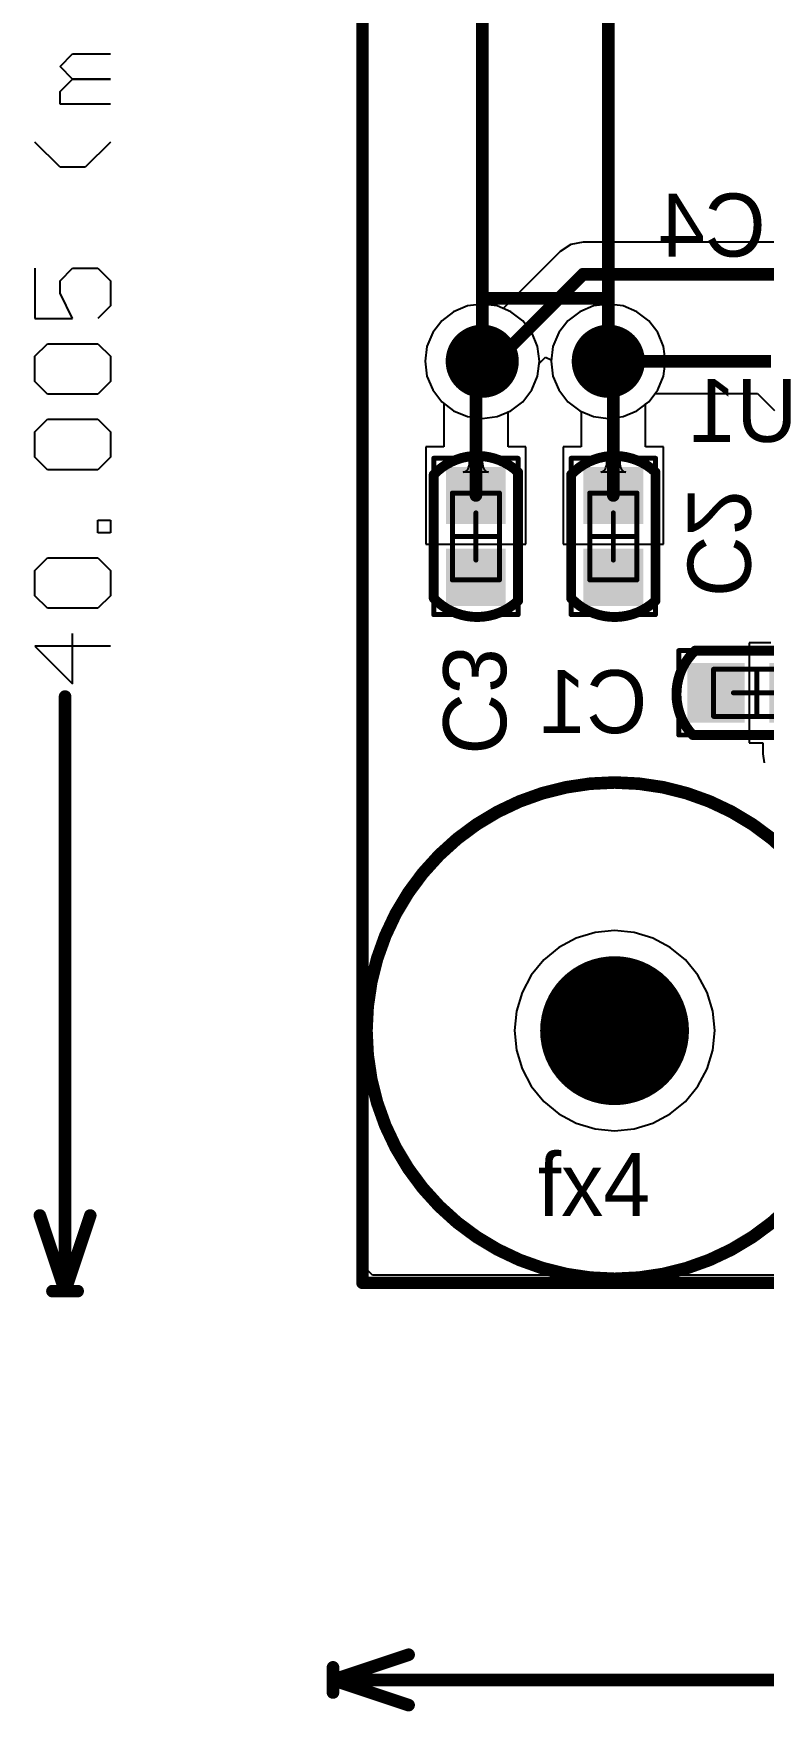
# Model space of a CAD drawing. Extents: x 8 to 204, y 9 to 177.
# Drawn here: x 7.98 to 22.69, y 9.14 to 42.95 of the extents above; entities that cross this region are included whole.
import ezdxf

# ---------------------------------------------------------------- set-up
doc = ezdxf.new("R2010")
doc.units = 0
doc.layers.get('0').update_dxf_attribs({"linetype": 'CONTINUOUS'})
for name, color, linetype in [('BOTTOMLAYER', 5, 'CONTINUOUS'), ('BOTTOMOVERLAY', 54, 'CONTINUOUS'), ('BOTTOMPASTE', 16, 'CONTINUOUS'), ('BOTTOMSOLDER', 6, 'CONTINUOUS'), ('MECHANICAL13', 56, 'CONTINUOUS'), ('MECHANICAL15', 56, 'CONTINUOUS'), ('MECHANICAL3', 76, 'CONTINUOUS'), ('MULTILAYER', 9, 'CONTINUOUS'), ('PADHOLELAYER', 156, 'CONTINUOUS'), ('TOPLAYER', 1, 'CONTINUOUS'), ('TOPOVERLAY', 2, 'CONTINUOUS'), ('TOPSOLDER', 216, 'CONTINUOUS')]:
    doc.layers.add(name, color=color, linetype=linetype)

# ---------------------------------------------------------------- blocks, each defined once
blk = doc.blocks.new('______3_114')
at = {"layer": 'BOTTOMLAYER', "const_width": 0.762}
blk.add_lwpolyline([(-0.381, 0, 1), (0.381, 0, 1)], format="xyb", close=True, dxfattribs=at)
at = {"layer": 'BOTTOMSOLDER', "const_width": 0.864}
blk.add_lwpolyline([(-0.432, 0, 1), (0.432, 0, 1)], format="xyb", close=True, dxfattribs=at)
at = {"layer": 'MULTILAYER', "const_width": 0.762}
blk.add_lwpolyline([(-0.381, 0, 1), (0.381, 0, 1)], format="xyb", close=True, dxfattribs=at)
at = {"layer": 'PADHOLELAYER', "const_width": 1.5}
blk.add_lwpolyline([(-0.75, 0, 1), (0.75, 0, 1)], format="xyb", close=True, dxfattribs=at)
at = {"layer": 'TOPLAYER', "const_width": 0.762}
blk.add_lwpolyline([(-0.381, 0, 1), (0.381, 0, 1)], format="xyb", close=True, dxfattribs=at)
at = {"layer": 'TOPOVERLAY'}
for points, const_width in [([(5, 0, 1), (-5, 0, 1)], 0.254), ([(-5.064, 0, 1), (-4.937, 0, 1)], 0.127), ([(4.937, 0, 1), (5.064, 0, 1)], 0.127)]:
    blk.add_lwpolyline(points, format="xyb", close=True, dxfattribs=dict(at, const_width=const_width))
at = {"layer": 'TOPSOLDER', "const_width": 0.864}
blk.add_lwpolyline([(-0.432, 0, 1), (0.432, 0, 1)], format="xyb", close=True, dxfattribs=at)
blk = doc.blocks.new('CRISTAL_DT_38_B_122')
at = {"layer": 'BOTTOMLAYER', "const_width": 0.635}
for points in [[(-0.3175, 1.27, 1), (0.3175, 1.27, 1)], [(-0.3175, -1.27, 1), (0.3175, -1.27, 1)]]:
    blk.add_lwpolyline(points, format="xyb", close=True, dxfattribs=at)
at = {"layer": 'BOTTOMOVERLAY', "const_width": 0.254}
for points in [[(0.635, 1.27), (1.27, 1.27)], [(1.27, 1.27), (1.27, -1.27)], [(1.27, 1.27), (8.89, 1.27)], [(8.89, 1.27), (8.89, -1.27)], [(0.635, -1.27), (1.27, -1.27)], [(1.27, -1.27), (8.89, -1.27)]]:
    blk.add_lwpolyline(points, dxfattribs=at)
at = {"layer": 'BOTTOMOVERLAY', "const_width": 0.127}
for points in [[(0.5715, 1.27, 1), (0.6985, 1.27, 1)], [(1.2065, 1.27, 1), (1.3335, 1.27, 1)], [(1.2065, 1.27, 1), (1.3335, 1.27, 1)], [(1.2065, 1.27, 1), (1.3335, 1.27, 1)], [(8.8265, 1.27, 1), (8.9535, 1.27, 1)], [(8.8265, 1.27, 1), (8.9535, 1.27, 1)], [(0.5715, -1.27, 1), (0.6985, -1.27, 1)], [(1.2065, -1.27, 1), (1.3335, -1.27, 1)], [(1.2065, -1.27, 1), (1.3335, -1.27, 1)], [(1.2065, -1.27, 1), (1.3335, -1.27, 1)], [(8.8265, -1.27, 1), (8.9535, -1.27, 1)], [(8.8265, -1.27, 1), (8.9535, -1.27, 1)]]:
    blk.add_lwpolyline(points, format="xyb", close=True, dxfattribs=at)
at = {"layer": 'BOTTOMSOLDER', "const_width": 0.7366}
for points in [[(-0.3683, 1.27, 1), (0.3683, 1.27, 1)], [(-0.3683, -1.27, 1), (0.3683, -1.27, 1)]]:
    blk.add_lwpolyline(points, format="xyb", close=True, dxfattribs=at)
at = {"layer": 'PADHOLELAYER', "const_width": 0.3937}
for points in [[(-0.19685, 1.27, 1), (0.19685, 1.27, 1)], [(-0.19685, -1.27, 1), (0.19685, -1.27, 1)]]:
    blk.add_lwpolyline(points, format="xyb", close=True, dxfattribs=at)
at = {"layer": 'TOPLAYER', "const_width": 0.635}
for points in [[(-0.3175, 1.27, 1), (0.3175, 1.27, 1)], [(-0.3175, -1.27, 1), (0.3175, -1.27, 1)]]:
    blk.add_lwpolyline(points, format="xyb", close=True, dxfattribs=at)
at = {"layer": 'TOPSOLDER', "const_width": 0.7366}
for points in [[(-0.3683, 1.27, 1), (0.3683, 1.27, 1)], [(-0.3683, -1.27, 1), (0.3683, -1.27, 1)]]:
    blk.add_lwpolyline(points, format="xyb", close=True, dxfattribs=at)
blk = doc.blocks.new('0603___CAP_______________2')
at = {"layer": 'BOTTOMLAYER'}
for points in [[(-1.3, 0.5), (-1.3, -0.5), (-0.35, 0.5), (-0.35, -0.5)], [(0.35, 0.5), (0.35, -0.5), (1.3, 0.5), (1.3, -0.5)]]:
    blk.add_solid(points, dxfattribs=at)
at = {"layer": 'BOTTOMOVERLAY', "const_width": 0.2}
for points in [[(-1.245, -0.85, -0.414214), (-1.295, 0.85)], [(1.295, 0.85, -0.414214), (1.245, -0.85)]]:
    blk.add_lwpolyline(points, format="xyb", dxfattribs=at)
for points in [[(1.295, 0.85), (-1.295, 0.85)], [(1.245, -0.85), (-1.245, -0.85)]]:
    blk.add_lwpolyline(points, dxfattribs=at)
at = {"layer": 'BOTTOMOVERLAY', "const_width": 0.1}
for points in [[(-1.345, 0.85, 1), (-1.245, 0.85, 1)], [(-1.345, 0.85, 1), (-1.245, 0.85, 1)], [(1.245, 0.85, 1), (1.345, 0.85, 1)], [(1.245, 0.85, 1), (1.345, 0.85, 1)], [(-1.295, -0.85, 1), (-1.195, -0.85, 1)], [(-1.295, -0.85, 1), (-1.195, -0.85, 1)], [(1.195, -0.85, 1), (1.295, -0.85, 1)], [(1.195, -0.85, 1), (1.295, -0.85, 1)]]:
    blk.add_lwpolyline(points, format="xyb", close=True, dxfattribs=at)
at = {"layer": 'BOTTOMPASTE'}
for points in [[(-1.3, 0.5), (-1.3, -0.5), (-0.35, 0.5), (-0.35, -0.5)], [(0.35, 0.5), (0.35, -0.5), (1.3, 0.5), (1.3, -0.5)]]:
    blk.add_solid(points, dxfattribs=at)
at = {"layer": 'BOTTOMSOLDER'}
for points in [[(-1.402, 0.602), (-1.402, -0.602), (-0.248, 0.602), (-0.248, -0.602)], [(0.248, 0.602), (0.248, -0.602), (1.402, 0.602), (1.402, -0.602)]]:
    blk.add_solid(points, dxfattribs=at)
at = {"layer": 'MECHANICAL13', "const_width": 0.1}
for points in [[(-0.875, -0.475), (-0.875, 0.475)], [(0.875, 0.475), (-0.875, 0.475)], [(0.875, -0.475), (0.875, 0.475)], [(0.875, -0.475), (-0.875, -0.475)]]:
    blk.add_lwpolyline(points, dxfattribs=at)
at = {"layer": 'MECHANICAL13', "const_width": 0.05}
for points in [[(-0.9, 0.475, 1), (-0.85, 0.475, 1)], [(-0.9, 0.475, 1), (-0.85, 0.475, 1)], [(0.85, 0.475, 1), (0.9, 0.475, 1)], [(0.85, 0.475, 1), (0.9, 0.475, 1)], [(-0.9, -0.475, 1), (-0.85, -0.475, 1)], [(-0.9, -0.475, 1), (-0.85, -0.475, 1)], [(0.85, -0.475, 1), (0.9, -0.475, 1)], [(0.85, -0.475, 1), (0.9, -0.475, 1)]]:
    blk.add_lwpolyline(points, format="xyb", close=True, dxfattribs=at)
at = {"layer": 'MECHANICAL15', "const_width": 0.1}
for points in [[(-1.575, -0.85), (-1.575, 0.85)], [(1.575, 0.85), (-1.575, 0.85)], [(1.575, -0.85), (1.575, 0.85)], [(0, -0.475), (0, 0.475)], [(0.475, 0), (-0.475, 0)], [(1.575, -0.85), (-1.575, -0.85)]]:
    blk.add_lwpolyline(points, dxfattribs=at)
at = {"layer": 'MECHANICAL15', "const_width": 0.05}
for points in [[(-1.6, 0.85, 1), (-1.55, 0.85, 1)], [(-1.6, 0.85, 1), (-1.55, 0.85, 1)], [(1.55, 0.85, 1), (1.6, 0.85, 1)], [(1.55, 0.85, 1), (1.6, 0.85, 1)], [(-0.025, 0.475, 1), (0.025, 0.475, 1)], [(-0.5, 0, 1), (-0.45, 0, 1)], [(0.45, 0, 1), (0.5, 0, 1)], [(-0.025, -0.475, 1), (0.025, -0.475, 1)], [(-1.6, -0.85, 1), (-1.55, -0.85, 1)], [(-1.6, -0.85, 1), (-1.55, -0.85, 1)], [(1.55, -0.85, 1), (1.6, -0.85, 1)], [(1.55, -0.85, 1), (1.6, -0.85, 1)]]:
    blk.add_lwpolyline(points, format="xyb", close=True, dxfattribs=at)
blk = doc.blocks.new('0603___CAP_______________3')
at = {"layer": 'BOTTOMLAYER'}
for points in [[(-1.3, 0.5), (-1.3, -0.5), (-0.35, 0.5), (-0.35, -0.5)], [(0.35, 0.5), (0.35, -0.5), (1.3, 0.5), (1.3, -0.5)]]:
    blk.add_solid(points, dxfattribs=at)
at = {"layer": 'BOTTOMOVERLAY', "const_width": 0.2}
for points in [[(-1.245, -0.85, -0.414214), (-1.295, 0.85)], [(1.295, 0.85, -0.414214), (1.245, -0.85)]]:
    blk.add_lwpolyline(points, format="xyb", dxfattribs=at)
for points in [[(1.295, 0.85), (-1.295, 0.85)], [(1.245, -0.85), (-1.245, -0.85)]]:
    blk.add_lwpolyline(points, dxfattribs=at)
at = {"layer": 'BOTTOMOVERLAY', "const_width": 0.1}
for points in [[(-1.345, 0.85, 1), (-1.245, 0.85, 1)], [(-1.345, 0.85, 1), (-1.245, 0.85, 1)], [(1.245, 0.85, 1), (1.345, 0.85, 1)], [(1.245, 0.85, 1), (1.345, 0.85, 1)], [(-1.295, -0.85, 1), (-1.195, -0.85, 1)], [(-1.295, -0.85, 1), (-1.195, -0.85, 1)], [(1.195, -0.85, 1), (1.295, -0.85, 1)], [(1.195, -0.85, 1), (1.295, -0.85, 1)]]:
    blk.add_lwpolyline(points, format="xyb", close=True, dxfattribs=at)
at = {"layer": 'BOTTOMPASTE'}
for points in [[(-1.3, 0.5), (-1.3, -0.5), (-0.35, 0.5), (-0.35, -0.5)], [(0.35, 0.5), (0.35, -0.5), (1.3, 0.5), (1.3, -0.5)]]:
    blk.add_solid(points, dxfattribs=at)
at = {"layer": 'BOTTOMSOLDER'}
for points in [[(-1.402, 0.602), (-1.402, -0.602), (-0.248, 0.602), (-0.248, -0.602)], [(0.248, 0.602), (0.248, -0.602), (1.402, 0.602), (1.402, -0.602)]]:
    blk.add_solid(points, dxfattribs=at)
at = {"layer": 'MECHANICAL13', "const_width": 0.1}
for points in [[(-0.875, -0.475), (-0.875, 0.475)], [(0.875, 0.475), (-0.875, 0.475)], [(0.875, -0.475), (0.875, 0.475)], [(0.875, -0.475), (-0.875, -0.475)]]:
    blk.add_lwpolyline(points, dxfattribs=at)
at = {"layer": 'MECHANICAL13', "const_width": 0.05}
for points in [[(-0.9, 0.475, 1), (-0.85, 0.475, 1)], [(-0.9, 0.475, 1), (-0.85, 0.475, 1)], [(0.85, 0.475, 1), (0.9, 0.475, 1)], [(0.85, 0.475, 1), (0.9, 0.475, 1)], [(-0.9, -0.475, 1), (-0.85, -0.475, 1)], [(-0.9, -0.475, 1), (-0.85, -0.475, 1)], [(0.85, -0.475, 1), (0.9, -0.475, 1)], [(0.85, -0.475, 1), (0.9, -0.475, 1)]]:
    blk.add_lwpolyline(points, format="xyb", close=True, dxfattribs=at)
at = {"layer": 'MECHANICAL15', "const_width": 0.1}
for points in [[(-1.575, -0.85), (-1.575, 0.85)], [(1.575, 0.85), (-1.575, 0.85)], [(1.575, -0.85), (1.575, 0.85)], [(0, -0.475), (0, 0.475)], [(0.475, 0), (-0.475, 0)], [(1.575, -0.85), (-1.575, -0.85)]]:
    blk.add_lwpolyline(points, dxfattribs=at)
at = {"layer": 'MECHANICAL15', "const_width": 0.05}
for points in [[(-1.6, 0.85, 1), (-1.55, 0.85, 1)], [(-1.6, 0.85, 1), (-1.55, 0.85, 1)], [(1.55, 0.85, 1), (1.6, 0.85, 1)], [(1.55, 0.85, 1), (1.6, 0.85, 1)], [(-0.025, 0.475, 1), (0.025, 0.475, 1)], [(-0.5, 0, 1), (-0.45, 0, 1)], [(0.45, 0, 1), (0.5, 0, 1)], [(-0.025, -0.475, 1), (0.025, -0.475, 1)], [(-1.6, -0.85, 1), (-1.55, -0.85, 1)], [(-1.6, -0.85, 1), (-1.55, -0.85, 1)], [(1.55, -0.85, 1), (1.6, -0.85, 1)], [(1.55, -0.85, 1), (1.6, -0.85, 1)]]:
    blk.add_lwpolyline(points, format="xyb", close=True, dxfattribs=at)
blk = doc.blocks.new('0603___CAP_______________4')
at = {"layer": 'BOTTOMLAYER'}
for points in [[(-1.3, 0.5), (-1.3, -0.5), (-0.35, 0.5), (-0.35, -0.5)], [(0.35, 0.5), (0.35, -0.5), (1.3, 0.5), (1.3, -0.5)]]:
    blk.add_solid(points, dxfattribs=at)
at = {"layer": 'BOTTOMOVERLAY', "const_width": 0.2}
for points in [[(-1.245, -0.85, -0.414214), (-1.295, 0.85)], [(1.295, 0.85, -0.414214), (1.245, -0.85)]]:
    blk.add_lwpolyline(points, format="xyb", dxfattribs=at)
for points in [[(1.295, 0.85), (-1.295, 0.85)], [(1.245, -0.85), (-1.245, -0.85)]]:
    blk.add_lwpolyline(points, dxfattribs=at)
at = {"layer": 'BOTTOMOVERLAY', "const_width": 0.1}
for points in [[(-1.345, 0.85, 1), (-1.245, 0.85, 1)], [(-1.345, 0.85, 1), (-1.245, 0.85, 1)], [(1.245, 0.85, 1), (1.345, 0.85, 1)], [(1.245, 0.85, 1), (1.345, 0.85, 1)], [(-1.295, -0.85, 1), (-1.195, -0.85, 1)], [(-1.295, -0.85, 1), (-1.195, -0.85, 1)], [(1.195, -0.85, 1), (1.295, -0.85, 1)], [(1.195, -0.85, 1), (1.295, -0.85, 1)]]:
    blk.add_lwpolyline(points, format="xyb", close=True, dxfattribs=at)
at = {"layer": 'BOTTOMPASTE'}
for points in [[(-1.3, 0.5), (-1.3, -0.5), (-0.35, 0.5), (-0.35, -0.5)], [(0.35, 0.5), (0.35, -0.5), (1.3, 0.5), (1.3, -0.5)]]:
    blk.add_solid(points, dxfattribs=at)
at = {"layer": 'BOTTOMSOLDER'}
for points in [[(-1.402, 0.602), (-1.402, -0.602), (-0.248, 0.602), (-0.248, -0.602)], [(0.248, 0.602), (0.248, -0.602), (1.402, 0.602), (1.402, -0.602)]]:
    blk.add_solid(points, dxfattribs=at)
at = {"layer": 'MECHANICAL13', "const_width": 0.1}
for points in [[(-0.875, 0.475), (-0.875, -0.475)], [(0.875, 0.475), (-0.875, 0.475)], [(0.875, 0.475), (0.875, -0.475)], [(0.875, -0.475), (-0.875, -0.475)]]:
    blk.add_lwpolyline(points, dxfattribs=at)
at = {"layer": 'MECHANICAL13', "const_width": 0.05}
for points in [[(-0.9, 0.475, 1), (-0.85, 0.475, 1)], [(-0.9, 0.475, 1), (-0.85, 0.475, 1)], [(0.85, 0.475, 1), (0.9, 0.475, 1)], [(0.85, 0.475, 1), (0.9, 0.475, 1)], [(-0.9, -0.475, 1), (-0.85, -0.475, 1)], [(-0.9, -0.475, 1), (-0.85, -0.475, 1)], [(0.85, -0.475, 1), (0.9, -0.475, 1)], [(0.85, -0.475, 1), (0.9, -0.475, 1)]]:
    blk.add_lwpolyline(points, format="xyb", close=True, dxfattribs=at)
at = {"layer": 'MECHANICAL15', "const_width": 0.1}
for points in [[(-1.575, 0.85), (-1.575, -0.85)], [(1.575, 0.85), (-1.575, 0.85)], [(1.575, 0.85), (1.575, -0.85)], [(0, 0.475), (0, -0.475)], [(0.475, 0), (-0.475, 0)], [(1.575, -0.85), (-1.575, -0.85)]]:
    blk.add_lwpolyline(points, dxfattribs=at)
at = {"layer": 'MECHANICAL15', "const_width": 0.05}
for points in [[(-1.6, 0.85, 1), (-1.55, 0.85, 1)], [(-1.6, 0.85, 1), (-1.55, 0.85, 1)], [(1.55, 0.85, 1), (1.6, 0.85, 1)], [(1.55, 0.85, 1), (1.6, 0.85, 1)], [(-0.025, 0.475, 1), (0.025, 0.475, 1)], [(-0.5, 0, 1), (-0.45, 0, 1)], [(0.45, 0, 1), (0.5, 0, 1)], [(-0.025, -0.475, 1), (0.025, -0.475, 1)], [(-1.6, -0.85, 1), (-1.55, -0.85, 1)], [(-1.6, -0.85, 1), (-1.55, -0.85, 1)], [(1.55, -0.85, 1), (1.6, -0.85, 1)], [(1.55, -0.85, 1), (1.6, -0.85, 1)]]:
    blk.add_lwpolyline(points, format="xyb", close=True, dxfattribs=at)

msp = doc.modelspace()

# ---------------------------------------------------------------- linework, layer by layer
at = {"layer": 'BOTTOMLAYER'}
for p, q in [((14.605, 18.034), (14.605, 57.658)), ((18.592, 38.558), (17.443, 37.409)), ((18.802, 38.698), (18.592, 38.558)), ((19.05, 38.747), (18.802, 38.698)), ((23.109, 38.747), (19.05, 38.747)), ((16.442, 37.346), (16.203, 37.163)), ((16.72, 37.461), (16.442, 37.346)), ((17.018, 37.5), (16.72, 37.461)), ((17.316, 37.461), (17.018, 37.5)), ((17.443, 37.409), (17.316, 37.461)), ((16.02, 36.924), (15.904, 36.646)), ((16.203, 37.163), (16.02, 36.924)), ((15.904, 36.646), (15.865, 36.347)), ((15.865, 36.347), (15.904, 36.049)), ((18.132, 36.049), (18.164, 36.299)), ((18.164, 36.299), (18.295, 36.429)), ((18.295, 36.429), (18.408, 36.373)), ((18.408, 36.373), (18.405, 36.347)), ((18.405, 36.347), (18.444, 36.049)), ((15.904, 36.049), (16.02, 35.771)), ((18.016, 35.771), (18.132, 36.049)), ((18.444, 36.049), (18.56, 35.771)), ((16.02, 35.771), (16.203, 35.532)), ((16.203, 35.532), (16.244, 35.501)), ((16.244, 35.501), (16.244, 34.625)), ((17.594, 35.349), (17.833, 35.532)), ((17.833, 35.532), (18.016, 35.771)), ((18.56, 35.771), (18.743, 35.532)), ((18.743, 35.532), (18.982, 35.349)), ((20.307, 35.481), (20.373, 35.532)), ((20.373, 35.532), (20.502, 35.7)), ((20.502, 35.7), (22.566, 35.7)), ((22.566, 35.7), (22.91, 35.356)), ((17.538, 35.326), (17.594, 35.349)), ((17.538, 34.625), (17.538, 35.326)), ((18.982, 35.349), (19.012, 35.336)), ((19.012, 35.336), (19.012, 34.625)), ((20.307, 34.625), (20.307, 35.481)), ((16.244, 34.625), (15.883, 34.625)), ((15.883, 34.625), (15.883, 32.659)), ((17.899, 34.625), (17.538, 34.625)), ((17.899, 32.659), (17.899, 34.625)), ((19.012, 34.625), (18.652, 34.625)), ((18.652, 34.625), (18.652, 32.659)), ((20.668, 34.625), (20.307, 34.625)), ((20.668, 32.659), (20.668, 34.625)), ((16.702, 34.137), (16.718, 34.154)), ((16.718, 34.154), (16.732, 34.177)), ((16.732, 34.177), (16.744, 34.205)), ((16.744, 34.205), (16.753, 34.238)), ((16.753, 34.238), (16.759, 34.276)), ((16.759, 34.276), (16.763, 34.319)), ((16.763, 34.319), (16.764, 34.368)), ((16.764, 34.368), (17.018, 34.368)), ((17.018, 34.368), (17.019, 34.319)), ((17.019, 34.319), (17.023, 34.276)), ((17.023, 34.276), (17.029, 34.238)), ((17.029, 34.238), (17.038, 34.205)), ((17.038, 34.205), (17.05, 34.177)), ((17.05, 34.177), (17.064, 34.154)), ((17.064, 34.154), (17.08, 34.137)), ((19.47, 34.137), (19.487, 34.154)), ((19.487, 34.154), (19.501, 34.177)), ((19.501, 34.177), (19.512, 34.205)), ((19.512, 34.205), (19.521, 34.238)), ((19.521, 34.238), (19.528, 34.276)), ((19.528, 34.276), (19.531, 34.319)), ((19.531, 34.319), (19.533, 34.368)), ((19.533, 34.368), (19.787, 34.368)), ((19.787, 34.368), (19.788, 34.319)), ((19.788, 34.319), (19.792, 34.276)), ((19.792, 34.276), (19.798, 34.238)), ((19.798, 34.238), (19.807, 34.205)), ((19.807, 34.205), (19.818, 34.177)), ((19.818, 34.177), (19.832, 34.154)), ((19.832, 34.154), (19.849, 34.137)), ((16.637, 34.114), (16.661, 34.116)), ((17.145, 34.114), (16.637, 34.114)), ((16.661, 34.116), (16.683, 34.124)), ((16.683, 34.124), (16.702, 34.137)), ((17.08, 34.137), (17.099, 34.124)), ((17.099, 34.124), (17.121, 34.116)), ((17.121, 34.116), (17.145, 34.114)), ((19.406, 34.114), (19.43, 34.116)), ((19.914, 34.114), (19.406, 34.114)), ((19.43, 34.116), (19.451, 34.124)), ((19.451, 34.124), (19.47, 34.137)), ((19.849, 34.137), (19.868, 34.124)), ((19.868, 34.124), (19.889, 34.116)), ((19.889, 34.116), (19.914, 34.114)), ((15.883, 32.659), (17.899, 32.659)), ((18.652, 32.659), (20.668, 32.659)), ((22.835, 30.675), (22.397, 30.675)), ((22.397, 30.675), (22.397, 28.659)), ((22.397, 28.659), (22.676, 28.659)), ((22.676, 28.659), (22.676, 28.436)), ((22.676, 28.436), (22.7, 28.253)), ((18.913, 24.724), (18.564, 24.538)), ((19.291, 24.839), (18.913, 24.724)), ((19.685, 24.878), (19.291, 24.839)), ((20.079, 24.839), (19.685, 24.878)), ((20.457, 24.724), (20.079, 24.839)), ((20.806, 24.538), (20.457, 24.724)), ((18.564, 24.538), (18.258, 24.287)), ((21.112, 24.287), (20.806, 24.538)), ((18.258, 24.287), (18.007, 23.981)), ((21.363, 23.981), (21.112, 24.287)), ((18.007, 23.981), (17.821, 23.632)), ((21.549, 23.632), (21.363, 23.981)), ((17.821, 23.632), (17.706, 23.254)), ((21.664, 23.254), (21.549, 23.632)), ((17.706, 23.254), (17.667, 22.86)), ((21.703, 22.86), (21.664, 23.254)), ((17.667, 22.86), (17.706, 22.466)), ((21.664, 22.466), (21.703, 22.86)), ((17.706, 22.466), (17.821, 22.088)), ((21.549, 22.088), (21.664, 22.466)), ((17.821, 22.088), (18.007, 21.739)), ((21.363, 21.739), (21.549, 22.088)), ((18.007, 21.739), (18.258, 21.433)), ((21.112, 21.433), (21.363, 21.739)), ((18.258, 21.433), (18.564, 21.182)), ((20.806, 21.182), (21.112, 21.433)), ((18.564, 21.182), (18.913, 20.996)), ((18.913, 20.996), (19.291, 20.881)), ((20.079, 20.881), (20.457, 20.996)), ((20.457, 20.996), (20.806, 21.182)), ((19.291, 20.881), (19.685, 20.842)), ((19.685, 20.842), (20.079, 20.881)), ((14.605, 17.78), (14.605, 18.034)), ((190.119, 17.78), (14.605, 17.78))]:
    msp.add_line(p, q, dxfattribs=at)
at = {"layer": 'BOTTOMLAYER', "const_width": 0.254}
for points in [[(17.297, 36.347), (19.05, 38.1)], [(19.05, 38.1), (24.638, 38.1)], [(16.891, 36.22), (17.018, 36.347)], [(16.891, 33.642), (16.891, 36.22)], [(17.018, 36.347), (17.297, 36.347)], [(19.558, 36.347), (22.835, 36.347)], [(19.558, 36.347), (19.66, 36.246)], [(19.66, 33.642), (19.66, 36.246)]]:
    msp.add_lwpolyline(points, dxfattribs=at)
at = {"layer": 'BOTTOMLAYER', "const_width": 0.127}
for points in [[(18.986, 38.1, 1), (19.113, 38.1, 1)], [(18.986, 38.1, 1), (19.113, 38.1, 1)], [(16.828, 36.22, 1), (16.954, 36.22, 1)], [(16.828, 36.22, 1), (16.954, 36.22, 1)], [(16.954, 36.347, 1), (17.081, 36.347, 1)], [(16.954, 36.347, 1), (17.081, 36.347, 1)], [(17.234, 36.347, 1), (17.361, 36.347, 1)], [(17.234, 36.347, 1), (17.361, 36.347, 1)], [(19.494, 36.347, 1), (19.622, 36.347, 1)], [(19.494, 36.347, 1), (19.622, 36.347, 1)], [(19.596, 36.246, 1), (19.723, 36.246, 1)], [(19.596, 36.246, 1), (19.723, 36.246, 1)], [(16.828, 33.642, 1), (16.954, 33.642, 1)], [(19.596, 33.642, 1), (19.723, 33.642, 1)]]:
    msp.add_lwpolyline(points, format="xyb", close=True, dxfattribs=at)
at = {"layer": 'MECHANICAL13'}
for p, q in [((8.509, 42.287), (8.763, 42.541)), ((8.763, 42.033), (8.509, 42.287)), ((8.763, 42.541), (9.525, 42.541)), ((8.509, 41.779), (8.763, 42.033)), ((8.763, 42.033), (9.525, 42.033)), ((9.525, 42.033), (8.763, 42.033)), ((8.509, 41.525), (8.509, 41.779)), ((9.525, 41.525), (8.509, 41.525)), ((8.509, 40.256), (8.001, 40.763)), ((9.525, 40.763), (9.017, 40.256)), ((9.017, 40.256), (8.509, 40.256)), ((8.001, 38.224), (8.001, 37.209)), ((8.509, 37.97), (8.763, 38.224)), ((8.763, 38.224), (9.271, 38.224)), ((9.271, 38.224), (9.525, 37.97)), ((8.509, 37.716), (8.509, 37.97)), ((9.525, 37.97), (9.525, 37.463)), ((8.763, 37.209), (8.509, 37.716)), ((8.001, 37.209), (8.763, 37.209)), ((9.525, 37.463), (9.271, 37.209)), ((8.001, 36.447), (8.255, 36.701)), ((8.255, 36.701), (9.271, 36.701)), ((9.271, 36.701), (9.525, 36.447)), ((8.001, 35.939), (8.001, 36.447)), ((9.525, 36.447), (9.525, 35.939)), ((8.255, 35.685), (8.001, 35.939)), ((9.525, 35.939), (9.271, 35.685)), ((9.271, 35.685), (8.255, 35.685)), ((8.001, 34.923), (8.255, 35.177)), ((8.255, 35.177), (9.271, 35.177)), ((9.271, 35.177), (9.525, 34.923)), ((8.001, 34.416), (8.001, 34.923)), ((9.525, 34.923), (9.525, 34.416)), ((8.255, 34.162), (8.001, 34.416)), ((9.271, 34.162), (8.255, 34.162)), ((9.525, 34.416), (9.271, 34.162)), ((9.271, 32.892), (9.271, 33.146)), ((9.271, 33.146), (9.525, 33.146)), ((9.525, 33.146), (9.525, 32.892)), ((9.525, 32.892), (9.271, 32.892)), ((8.001, 32.13), (8.255, 32.384)), ((8.001, 31.622), (8.001, 32.13)), ((8.255, 32.384), (9.271, 32.384)), ((9.271, 32.384), (9.525, 32.13)), ((9.525, 32.13), (9.525, 31.622)), ((8.255, 31.369), (8.001, 31.622)), ((9.525, 31.622), (9.271, 31.369)), ((9.271, 31.369), (8.255, 31.369)), ((8.763, 29.845), (8.763, 30.861)), ((9.525, 30.607), (8.001, 30.607)), ((8.001, 30.607), (8.763, 29.845))]:
    msp.add_line(p, q, dxfattribs=at)
at = {"layer": 'MECHANICAL13', "const_width": 0.254}
for points in [[(8.611, 17.612), (8.611, 29.591)], [(8.103, 19.136), (8.611, 17.612)], [(8.611, 17.612), (9.119, 19.136)], [(8.357, 17.612), (8.865, 17.612)], [(14.011, 9.779), (15.535, 10.287)], [(14.011, 9.525), (14.011, 10.033)], [(14.011, 9.779), (93.3, 9.779)], [(14.011, 9.779), (15.535, 9.271)]]:
    msp.add_lwpolyline(points, dxfattribs=at)
at = {"layer": 'MECHANICAL13', "const_width": 0.127}
for points in [[(8.547, 29.591, 1), (8.674, 29.591, 1)], [(8.039, 19.136, 1), (8.166, 19.136, 1)], [(9.055, 19.136, 1), (9.182, 19.136, 1)], [(8.293, 17.612, 1), (8.42, 17.612, 1)], [(8.547, 17.612, 1), (8.674, 17.612, 1)], [(8.547, 17.612, 1), (8.674, 17.612, 1)], [(8.547, 17.612, 1), (8.674, 17.612, 1)], [(8.801, 17.612, 1), (8.928, 17.612, 1)], [(13.947, 10.033, 1), (14.074, 10.033, 1)], [(15.471, 10.287, 1), (15.598, 10.287, 1)], [(13.947, 9.779, 1), (14.074, 9.779, 1)], [(13.947, 9.779, 1), (14.074, 9.779, 1)], [(13.947, 9.779, 1), (14.074, 9.779, 1)], [(13.947, 9.525, 1), (14.074, 9.525, 1)], [(15.471, 9.271, 1), (15.598, 9.271, 1)]]:
    msp.add_lwpolyline(points, format="xyb", close=True, dxfattribs=at)
at = {"layer": 'MECHANICAL3', "const_width": 0.254}
for points in [[(14.605, 17.78), (14.605, 57.785)], [(14.605, 17.78), (190.5, 17.78)]]:
    msp.add_lwpolyline(points, dxfattribs=at)
at = {"layer": 'MECHANICAL3', "const_width": 0.127}
msp.add_lwpolyline([(14.541, 17.78, 1), (14.668, 17.78, 1)], format="xyb", close=True, dxfattribs=at)
msp.add_lwpolyline([(14.541, 17.78, 1), (14.668, 17.78, 1)], format="xyb", close=True, dxfattribs=at)
at = {"layer": 'TOPLAYER'}
for p, q in [((14.681, 18.059), (14.681, 57.734)), ((16.442, 37.346), (16.203, 37.163)), ((16.72, 37.461), (16.442, 37.346)), ((17.018, 37.5), (16.72, 37.461)), ((17.316, 37.461), (17.018, 37.5)), ((17.594, 37.346), (17.316, 37.461)), ((17.833, 37.163), (17.594, 37.346)), ((18.982, 37.346), (18.743, 37.163)), ((19.26, 37.461), (18.982, 37.346)), ((19.558, 37.5), (19.26, 37.461)), ((19.856, 37.461), (19.558, 37.5)), ((20.134, 37.346), (19.856, 37.461)), ((20.373, 37.163), (20.134, 37.346)), ((16.02, 36.924), (15.904, 36.646)), ((16.203, 37.163), (16.02, 36.924)), ((18.016, 36.924), (17.833, 37.163)), ((18.132, 36.646), (18.016, 36.924)), ((18.56, 36.924), (18.444, 36.646)), ((18.743, 37.163), (18.56, 36.924)), ((20.556, 36.924), (20.373, 37.163)), ((20.672, 36.646), (20.556, 36.924)), ((15.904, 36.646), (15.865, 36.347)), ((18.171, 36.347), (18.132, 36.646)), ((18.444, 36.646), (18.405, 36.347)), ((20.711, 36.347), (20.672, 36.646)), ((15.865, 36.347), (15.904, 36.049)), ((18.132, 36.049), (18.171, 36.347)), ((18.405, 36.347), (18.444, 36.049)), ((20.672, 36.049), (20.711, 36.347)), ((15.904, 36.049), (16.02, 35.771)), ((18.016, 35.771), (18.132, 36.049)), ((18.444, 36.049), (18.56, 35.771)), ((20.556, 35.771), (20.672, 36.049)), ((16.02, 35.771), (16.203, 35.532)), ((16.203, 35.532), (16.442, 35.349)), ((17.594, 35.349), (17.833, 35.532)), ((17.833, 35.532), (18.016, 35.771)), ((18.56, 35.771), (18.743, 35.532)), ((18.743, 35.532), (18.982, 35.349)), ((20.134, 35.349), (20.373, 35.532)), ((20.373, 35.532), (20.556, 35.771)), ((16.442, 35.349), (16.72, 35.234)), ((16.72, 35.234), (17.018, 35.195)), ((17.018, 35.195), (17.316, 35.234)), ((17.316, 35.234), (17.594, 35.349)), ((18.982, 35.349), (19.26, 35.234)), ((19.26, 35.234), (19.558, 35.195)), ((19.558, 35.195), (19.856, 35.234)), ((19.856, 35.234), (20.134, 35.349)), ((18.913, 24.724), (18.564, 24.538)), ((19.291, 24.839), (18.913, 24.724)), ((19.685, 24.878), (19.291, 24.839)), ((20.079, 24.839), (19.685, 24.878)), ((20.457, 24.724), (20.079, 24.839)), ((20.806, 24.538), (20.457, 24.724)), ((18.564, 24.538), (18.258, 24.287)), ((21.112, 24.287), (20.806, 24.538)), ((18.258, 24.287), (18.007, 23.981)), ((21.363, 23.981), (21.112, 24.287)), ((18.007, 23.981), (17.821, 23.632)), ((21.549, 23.632), (21.363, 23.981)), ((17.821, 23.632), (17.706, 23.254)), ((21.664, 23.254), (21.549, 23.632)), ((17.706, 23.254), (17.667, 22.86)), ((21.703, 22.86), (21.664, 23.254)), ((17.667, 22.86), (17.706, 22.466)), ((21.664, 22.466), (21.703, 22.86)), ((17.706, 22.466), (17.821, 22.088)), ((21.549, 22.088), (21.664, 22.466)), ((17.821, 22.088), (18.007, 21.739)), ((21.363, 21.739), (21.549, 22.088)), ((18.007, 21.739), (18.258, 21.433)), ((21.112, 21.433), (21.363, 21.739)), ((18.258, 21.433), (18.564, 21.182)), ((20.806, 21.182), (21.112, 21.433)), ((18.564, 21.182), (18.913, 20.996)), ((18.913, 20.996), (19.291, 20.881)), ((20.079, 20.881), (20.457, 20.996)), ((20.457, 20.996), (20.806, 21.182)), ((19.291, 20.881), (19.685, 20.842)), ((19.685, 20.842), (20.079, 20.881)), ((14.808, 17.932), (14.681, 18.059)), ((190.475, 17.932), (14.808, 17.932))]:
    msp.add_line(p, q, dxfattribs=at)

# ---------------------------------------------------------------- block references
for name, p, rotation in [('CRISTAL_DT_38_B_122', (18.288, 36.347), 90), ('0603___CAP_______________2', (16.891, 32.817), 270), ('0603___CAP_______________3', (19.66, 32.817), 270), ('0603___CAP_______________4', (22.555, 29.667), 180)]:
    msp.add_blockref(name, p, dxfattribs=dict(rotation=rotation))
msp.add_blockref('______3_114', (19.685, 22.86))

# ---------------------------------------------------------------- texts
at = {"layer": 'BOTTOMOVERLAY', "text_generation_flag": 2}
for s, p in [('C4', (22.733, 38.456)), ('U1', (23.368, 34.722)), ('C1', (20.345, 28.854))]:
    msp.add_text(s, height=1.27, dxfattribs=at).set_placement(p)
for s, p in [('C2', (21.158, 31.598)), ('C3', (16.231, 28.423))]:
    msp.add_text(s, height=1.27, rotation=270, dxfattribs=at).set_placement(p)
at = {"layer": 'TOPOVERLAY'}
msp.add_text('fx4', height=1.27, dxfattribs=at).set_placement((18.136, 19.126))

doc.saveas('drawing.dxf')
